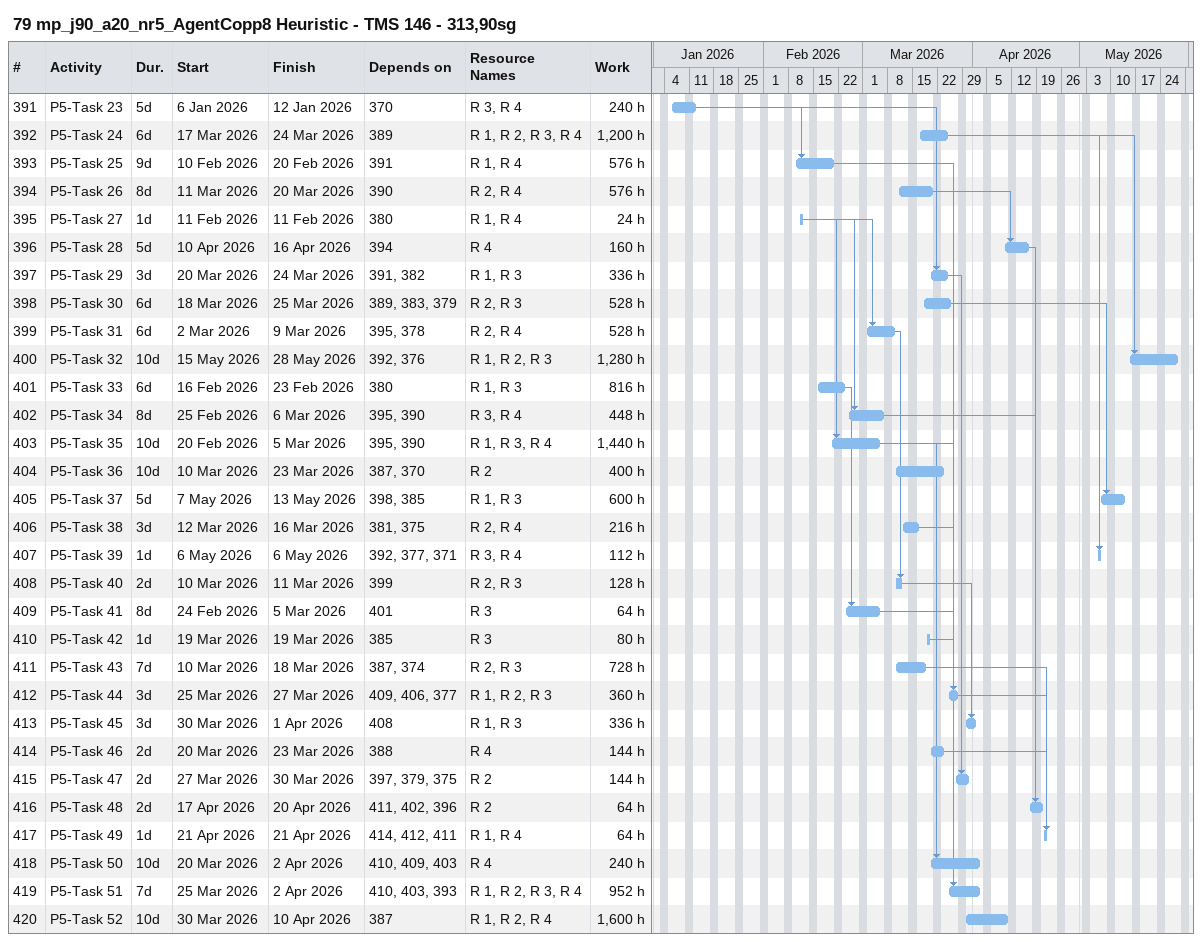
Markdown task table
79 mp_j90_a20_nr5_AgentCopp8 Heuristic - TMS 146 - 313,90sg

| ID | Task | Duration | Start | Finish | Predecessors | Resources | Work (h) |
|---|---|---|---|---|---|---|---|
| 391 | P5-Task 23 | 5d | 2026-01-06 | 2026-01-12 | 370 | R 3, R 4 | 240 |
| 392 | P5-Task 24 | 6d | 2026-03-17 | 2026-03-24 | 389 | R 1, R 2, R 3, R 4 | 1200 |
| 393 | P5-Task 25 | 9d | 2026-02-10 | 2026-02-20 | 391 | R 1, R 4 | 576 |
| 394 | P5-Task 26 | 8d | 2026-03-11 | 2026-03-20 | 390 | R 2, R 4 | 576 |
| 395 | P5-Task 27 | 1d | 2026-02-11 | 2026-02-11 | 380 | R 1, R 4 | 24 |
| 396 | P5-Task 28 | 5d | 2026-04-10 | 2026-04-16 | 394 | R 4 | 160 |
| 397 | P5-Task 29 | 3d | 2026-03-20 | 2026-03-24 | 391, 382 | R 1, R 3 | 336 |
| 398 | P5-Task 30 | 6d | 2026-03-18 | 2026-03-25 | 389, 383, 379 | R 2, R 3 | 528 |
| 399 | P5-Task 31 | 6d | 2026-03-02 | 2026-03-09 | 395, 378 | R 2, R 4 | 528 |
| 400 | P5-Task 32 | 10d | 2026-05-15 | 2026-05-28 | 392, 376 | R 1, R 2, R 3 | 1280 |
| 401 | P5-Task 33 | 6d | 2026-02-16 | 2026-02-23 | 380 | R 1, R 3 | 816 |
| 402 | P5-Task 34 | 8d | 2026-02-25 | 2026-03-06 | 395, 390 | R 3, R 4 | 448 |
| 403 | P5-Task 35 | 10d | 2026-02-20 | 2026-03-05 | 395, 390 | R 1, R 3, R 4 | 1440 |
| 404 | P5-Task 36 | 10d | 2026-03-10 | 2026-03-23 | 387, 370 | R 2 | 400 |
| 405 | P5-Task 37 | 5d | 2026-05-07 | 2026-05-13 | 398, 385 | R 1, R 3 | 600 |
| 406 | P5-Task 38 | 3d | 2026-03-12 | 2026-03-16 | 381, 375 | R 2, R 4 | 216 |
| 407 | P5-Task 39 | 1d | 2026-05-06 | 2026-05-06 | 392, 377, 371 | R 3, R 4 | 112 |
| 408 | P5-Task 40 | 2d | 2026-03-10 | 2026-03-11 | 399 | R 2, R 3 | 128 |
| 409 | P5-Task 41 | 8d | 2026-02-24 | 2026-03-05 | 401 | R 3 | 64 |
| 410 | P5-Task 42 | 1d | 2026-03-19 | 2026-03-19 | 385 | R 3 | 80 |
| 411 | P5-Task 43 | 7d | 2026-03-10 | 2026-03-18 | 387, 374 | R 2, R 3 | 728 |
| 412 | P5-Task 44 | 3d | 2026-03-25 | 2026-03-27 | 409, 406, 377 | R 1, R 2, R 3 | 360 |
| 413 | P5-Task 45 | 3d | 2026-03-30 | 2026-04-01 | 408 | R 1, R 3 | 336 |
| 414 | P5-Task 46 | 2d | 2026-03-20 | 2026-03-23 | 388 | R 4 | 144 |
| 415 | P5-Task 47 | 2d | 2026-03-27 | 2026-03-30 | 397, 379, 375 | R 2 | 144 |
| 416 | P5-Task 48 | 2d | 2026-04-17 | 2026-04-20 | 411, 402, 396 | R 2 | 64 |
| 417 | P5-Task 49 | 1d | 2026-04-21 | 2026-04-21 | 414, 412, 411 | R 1, R 4 | 64 |
| 418 | P5-Task 50 | 10d | 2026-03-20 | 2026-04-02 | 410, 409, 403 | R 4 | 240 |
| 419 | P5-Task 51 | 7d | 2026-03-25 | 2026-04-02 | 410, 403, 393 | R 1, R 2, R 3, R 4 | 952 |
| 420 | P5-Task 52 | 10d | 2026-03-30 | 2026-04-10 | 387 | R 1, R 2, R 4 | 1600 |
